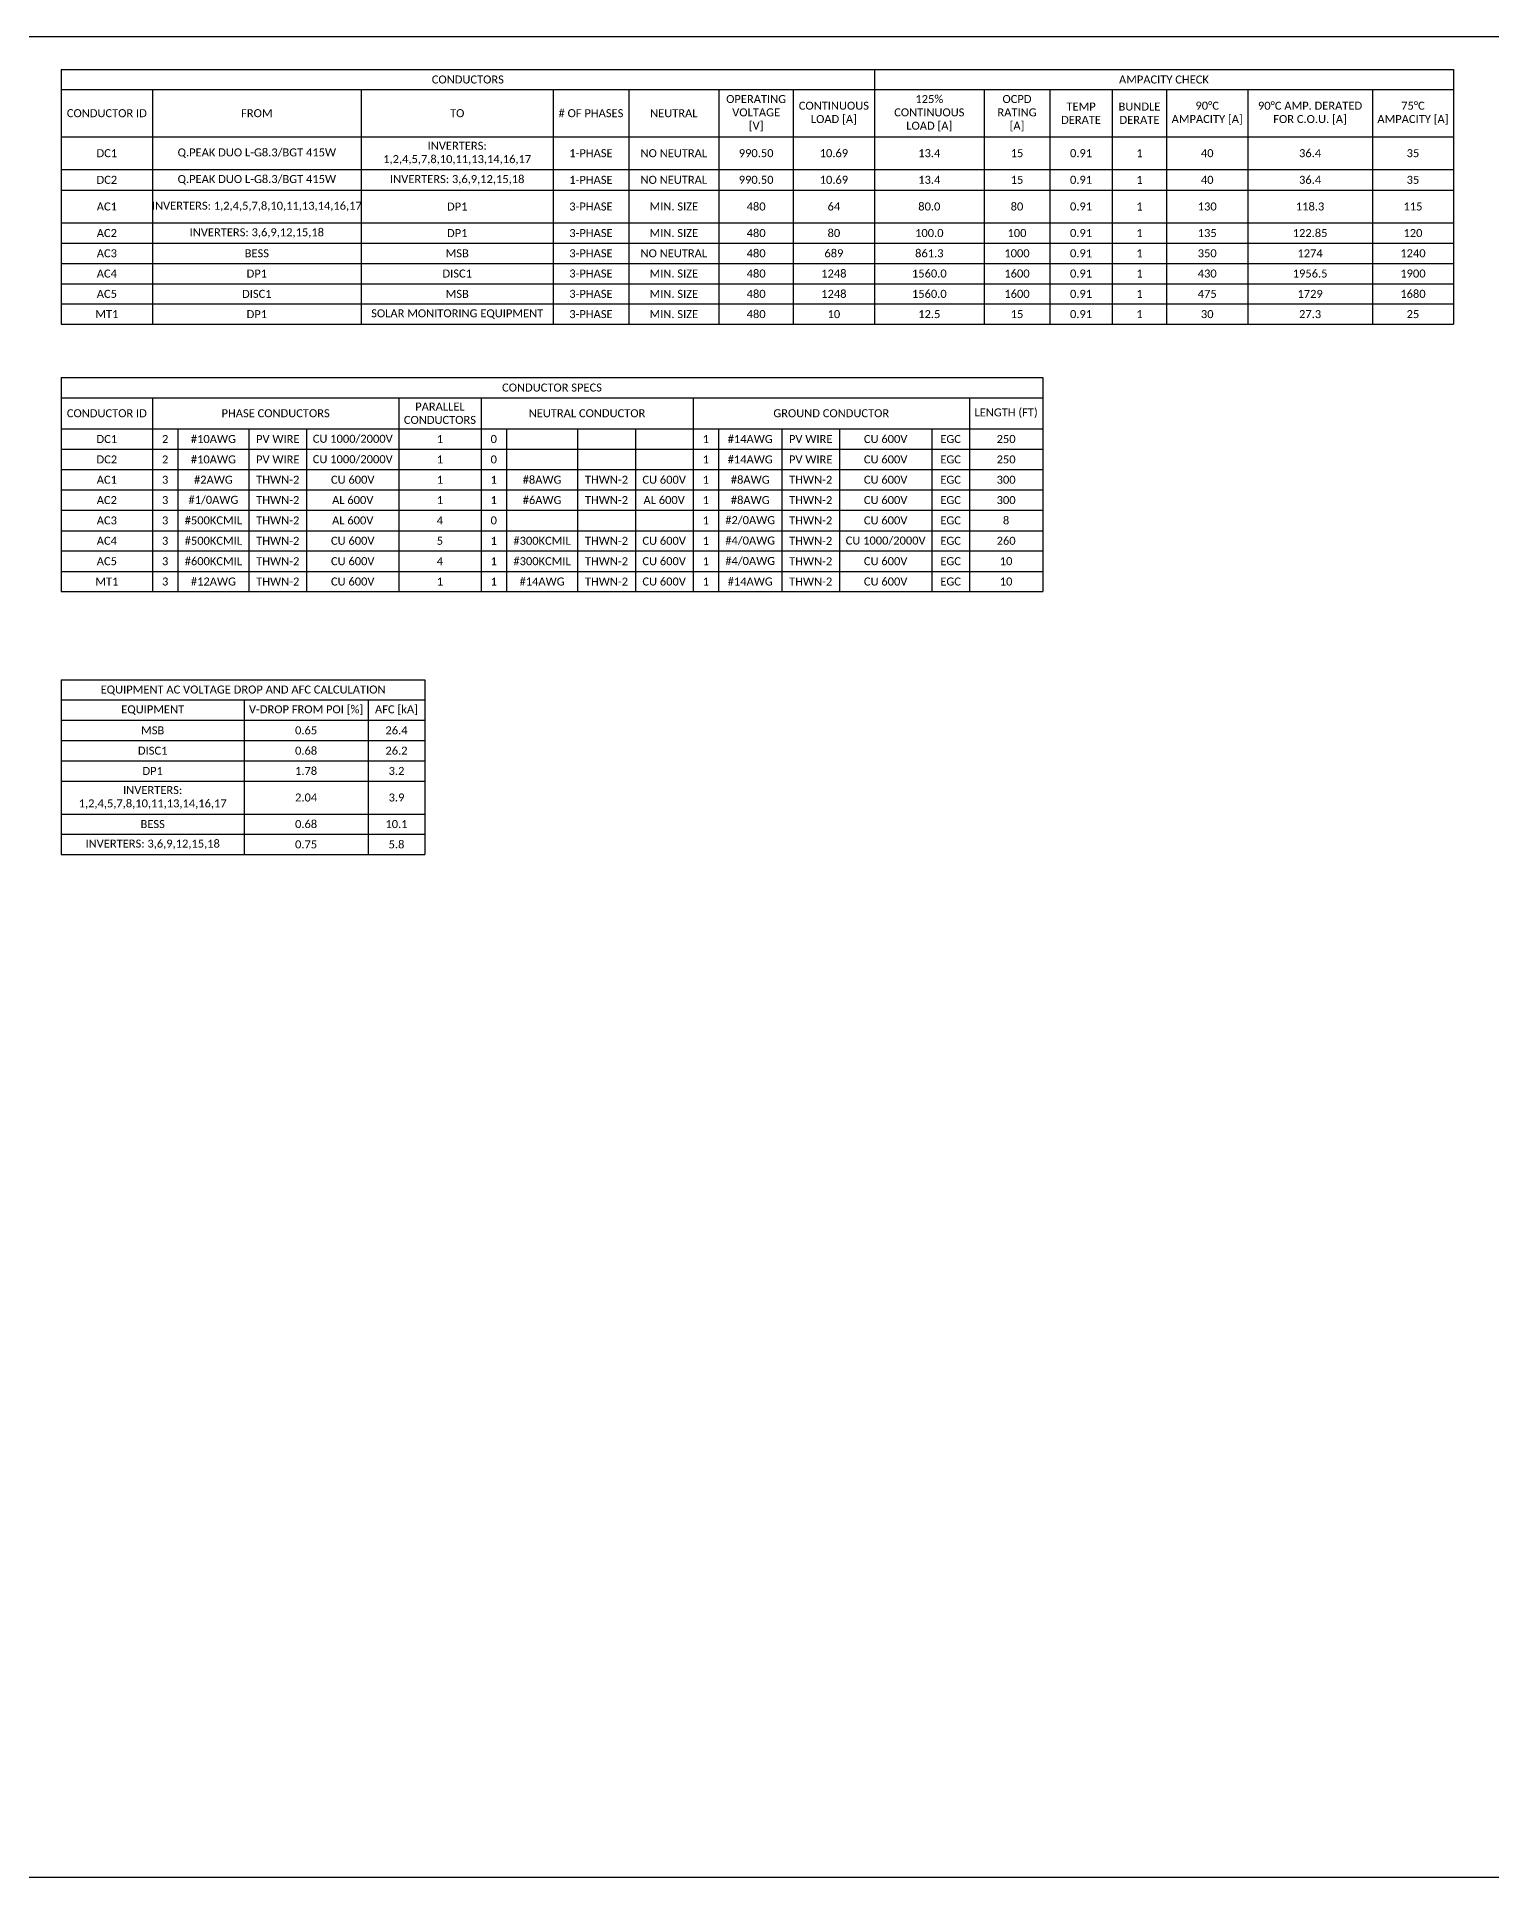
# Paper-space layout 'CALCS' of a CAD drawing. Header units: inches. Extents: x 0.5 to 47.7, y -7.2 to 23.5.
# Drawn here: x 12.98 to 31.16, y 0.5 to 23.5 of the extents above; entities that cross this region are included whole.
import ezdxf

# ---------------------------------------------------------------- set-up
doc = ezdxf.new("R2010")
doc.units = ezdxf.units.IN
doc.header["$MEASUREMENT"] = 0
doc.styles.add('Calibri', font='calibri.ttf')

# ---------------------------------------------------------------- blocks, each defined once
blk = doc.blocks.new('*T6')
at = {"linetype": 'ByBlock', "lineweight": -2, "transparency": 16777216}
for p, q in [((0, 0), (12.269, 0)), ((0, 0), (0, -2.677)), ((12.269, 0), (12.269, -2.677)), ((0, -0.253), (12.269, -0.253)), ((1.138, -0.253), (1.138, -2.677)), ((4.219, -0.253), (4.219, -2.677)), ((5.247, -0.253), (5.247, -2.677)), ((7.897, -0.253), (7.897, -2.677)), ((11.353, -0.253), (11.353, -2.677)), ((0, -0.642), (12.269, -0.642)), ((1.457, -0.642), (1.457, -2.677)), ((2.346, -0.642), (2.346, -2.677)), ((3.067, -0.642), (3.067, -2.677)), ((5.566, -0.642), (5.566, -2.677)), ((6.454, -0.642), (6.454, -2.677)), ((7.176, -0.642), (7.176, -2.677)), ((8.216, -0.642), (8.216, -2.677)), ((9.007, -0.642), (9.007, -2.677)), ((9.729, -0.642), (9.729, -2.677)), ((10.881, -0.642), (10.881, -2.677)), ((0, -0.897), (12.269, -0.897)), ((0, -1.152), (12.269, -1.152)), ((0, -1.405), (12.269, -1.405)), ((0, -1.66), (12.269, -1.66)), ((0, -1.915), (12.269, -1.915)), ((0, -2.169), (12.269, -2.169)), ((0, -2.424), (12.269, -2.424)), ((0, -2.677), (12.269, -2.677))]:
    blk.add_line(p, q, dxfattribs=at)
at = {"color": 0, "transparency": 16777216, "char_height": 0.1, "attachment_point": 5, "style": 'Calibri'}
for s, insert, width in [('{\\fCalibri|b0|i0|c0;CONDUCTOR SPECS', (6.134, -0.127), 12.14889), ('{\\fCalibri|b0|i0|c0;CONDUCTOR ID', (0.569, -0.448), 1.01833), ('{\\fCalibri|b0|i0|c0;PHASE CONDUCTORS', (2.679, -0.448), 2.96111), ('{\\fCalibri|b0|i0|c0;PARALLEL CONDUCTORS', (4.733, -0.448), 0.90722), ('{\\fCalibri|b0|i0|c0;NEUTRAL CONDUCTOR', (6.572, -0.448), 2.53056), ('{\\fCalibri|b0|i0|c0;GROUND CONDUCTOR', (9.625, -0.448), 3.33556), ('{\\fCalibri|b0|i0|c0;LENGTH (FT)', (11.811, -0.448), 0.79611), ('{\\fCalibri|b0|i0|c0;DC1', (0.569, -0.77), 1.01833), ('{\\fCalibri|b0|i0|c0;2', (1.298, -0.77), 0.19889), ('{\\fCalibri|b0|i0|c0;#10AWG', (1.901, -0.77), 0.76833), ('{\\fCalibri|b0|i0|c0;PV WIRE', (2.706, -0.77), 0.60167), ('{\\fCalibri|b0|i0|c0;CU 1000/2000V', (3.643, -0.77), 1.03222), ('{\\fCalibri|b0|i0|c0;1', (4.733, -0.77), 0.90722), ('{\\fCalibri|b0|i0|c0;0', (5.406, -0.77), 0.19889), ('{\\fCalibri|b0|i0|c0;', (6.01, -0.77), 0.76833), ('{\\fCalibri|b0|i0|c0;', (6.815, -0.77), 0.60167), ('{\\fCalibri|b0|i0|c0;', (7.536, -0.77), 0.60167), ('{\\fCalibri|b0|i0|c0;1', (8.057, -0.77), 0.19889), ('{\\fCalibri|b0|i0|c0;#14AWG', (8.612, -0.77), 0.67111), ('{\\fCalibri|b0|i0|c0;PV WIRE', (9.368, -0.77), 0.60167), ('{\\fCalibri|b0|i0|c0;CU 600V', (10.305, -0.77), 1.03222), ('{\\fCalibri|b0|i0|c0;EGC', (11.117, -0.77), 0.35167), ('{\\fCalibri|b0|i0|c0;250', (11.811, -0.77), 0.79611), ('{\\fCalibri|b0|i0|c0;DC2', (0.569, -1.025), 1.01833), ('{\\fCalibri|b0|i0|c0;2', (1.298, -1.025), 0.19889), ('{\\fCalibri|b0|i0|c0;#10AWG', (1.901, -1.025), 0.76833), ('{\\fCalibri|b0|i0|c0;PV WIRE', (2.706, -1.025), 0.60167), ('{\\fCalibri|b0|i0|c0;CU 1000/2000V', (3.643, -1.025), 1.03222), ('{\\fCalibri|b0|i0|c0;1', (4.733, -1.025), 0.90722), ('{\\fCalibri|b0|i0|c0;0', (5.406, -1.025), 0.19889), ('{\\fCalibri|b0|i0|c0;', (6.01, -1.025), 0.76833), ('{\\fCalibri|b0|i0|c0;', (6.815, -1.025), 0.60167), ('{\\fCalibri|b0|i0|c0;', (7.536, -1.025), 0.60167), ('{\\fCalibri|b0|i0|c0;1', (8.057, -1.025), 0.19889), ('{\\fCalibri|b0|i0|c0;#14AWG', (8.612, -1.025), 0.67111), ('{\\fCalibri|b0|i0|c0;PV WIRE', (9.368, -1.025), 0.60167), ('{\\fCalibri|b0|i0|c0;CU 600V', (10.305, -1.025), 1.03222), ('{\\fCalibri|b0|i0|c0;EGC', (11.117, -1.025), 0.35167), ('{\\fCalibri|b0|i0|c0;250', (11.811, -1.025), 0.79611), ('{\\fCalibri|b0|i0|c0;AC1', (0.569, -1.279), 1.01833), ('{\\fCalibri|b0|i0|c0;3', (1.298, -1.279), 0.19889), ('{\\fCalibri|b0|i0|c0;#2AWG', (1.901, -1.279), 0.76833), ('{\\fCalibri|b0|i0|c0;THWN-2', (2.706, -1.279), 0.60167), ('{\\fCalibri|b0|i0|c0;CU 600V', (3.643, -1.279), 1.03222), ('{\\fCalibri|b0|i0|c0;1', (4.733, -1.279), 0.90722), ('{\\fCalibri|b0|i0|c0;1', (5.406, -1.279), 0.19889), ('{\\fCalibri|b0|i0|c0;#8AWG', (6.01, -1.279), 0.76833), ('{\\fCalibri|b0|i0|c0;THWN-2', (6.815, -1.279), 0.60167), ('{\\fCalibri|b0|i0|c0;CU 600V', (7.536, -1.279), 0.60167), ('{\\fCalibri|b0|i0|c0;1', (8.057, -1.279), 0.19889), ('{\\fCalibri|b0|i0|c0;#8AWG', (8.612, -1.279), 0.67111), ('{\\fCalibri|b0|i0|c0;THWN-2', (9.368, -1.279), 0.60167), ('{\\fCalibri|b0|i0|c0;CU 600V', (10.305, -1.279), 1.03222), ('{\\fCalibri|b0|i0|c0;EGC', (11.117, -1.279), 0.35167), ('{\\fCalibri|b0|i0|c0;300', (11.811, -1.279), 0.79611), ('{\\fCalibri|b0|i0|c0;AC2', (0.569, -1.533), 1.01833), ('{\\fCalibri|b0|i0|c0;3', (1.298, -1.533), 0.19889), ('{\\fCalibri|b0|i0|c0;#1/0AWG', (1.901, -1.533), 0.76833), ('{\\fCalibri|b0|i0|c0;THWN-2', (2.706, -1.533), 0.60167), ('{\\fCalibri|b0|i0|c0;AL 600V', (3.643, -1.533), 1.03222), ('{\\fCalibri|b0|i0|c0;1', (4.733, -1.533), 0.90722), ('{\\fCalibri|b0|i0|c0;1', (5.406, -1.533), 0.19889), ('{\\fCalibri|b0|i0|c0;#6AWG', (6.01, -1.533), 0.76833), ('{\\fCalibri|b0|i0|c0;THWN-2', (6.815, -1.533), 0.60167), ('{\\fCalibri|b0|i0|c0;AL 600V', (7.536, -1.533), 0.60167), ('{\\fCalibri|b0|i0|c0;1', (8.057, -1.533), 0.19889), ('{\\fCalibri|b0|i0|c0;#8AWG', (8.612, -1.533), 0.67111), ('{\\fCalibri|b0|i0|c0;THWN-2', (9.368, -1.533), 0.60167), ('{\\fCalibri|b0|i0|c0;CU 600V', (10.305, -1.533), 1.03222), ('{\\fCalibri|b0|i0|c0;EGC', (11.117, -1.533), 0.35167), ('{\\fCalibri|b0|i0|c0;300', (11.811, -1.533), 0.79611), ('{\\fCalibri|b0|i0|c0;AC3', (0.569, -1.787), 1.01833), ('{\\fCalibri|b0|i0|c0;3', (1.298, -1.787), 0.19889), ('{\\fCalibri|b0|i0|c0;#500KCMIL', (1.901, -1.787), 0.76833), ('{\\fCalibri|b0|i0|c0;THWN-2', (2.706, -1.787), 0.60167), ('{\\fCalibri|b0|i0|c0;AL 600V', (3.643, -1.787), 1.03222), ('{\\fCalibri|b0|i0|c0;4', (4.733, -1.787), 0.90722), ('{\\fCalibri|b0|i0|c0;0', (5.406, -1.787), 0.19889), ('{\\fCalibri|b0|i0|c0;', (6.01, -1.787), 0.76833), ('{\\fCalibri|b0|i0|c0;', (6.815, -1.787), 0.60167), ('{\\fCalibri|b0|i0|c0;', (7.536, -1.787), 0.60167), ('{\\fCalibri|b0|i0|c0;1', (8.057, -1.787), 0.19889), ('{\\fCalibri|b0|i0|c0;#2/0AWG', (8.612, -1.787), 0.67111), ('{\\fCalibri|b0|i0|c0;THWN-2', (9.368, -1.787), 0.60167), ('{\\fCalibri|b0|i0|c0;CU 600V', (10.305, -1.787), 1.03222), ('{\\fCalibri|b0|i0|c0;EGC', (11.117, -1.787), 0.35167), ('{\\fCalibri|b0|i0|c0;8', (11.811, -1.787), 0.79611), ('{\\fCalibri|b0|i0|c0;AC4', (0.569, -2.042), 1.01833), ('{\\fCalibri|b0|i0|c0;3', (1.298, -2.042), 0.19889), ('{\\fCalibri|b0|i0|c0;#500KCMIL', (1.901, -2.042), 0.76833), ('{\\fCalibri|b0|i0|c0;THWN-2', (2.706, -2.042), 0.60167), ('{\\fCalibri|b0|i0|c0;CU 600V', (3.643, -2.042), 1.03222), ('{\\fCalibri|b0|i0|c0;5', (4.733, -2.042), 0.90722), ('{\\fCalibri|b0|i0|c0;1', (5.406, -2.042), 0.19889), ('{\\fCalibri|b0|i0|c0;#300KCMIL', (6.01, -2.042), 0.76833), ('{\\fCalibri|b0|i0|c0;THWN-2', (6.815, -2.042), 0.60167), ('{\\fCalibri|b0|i0|c0;CU 600V', (7.536, -2.042), 0.60167), ('{\\fCalibri|b0|i0|c0;1', (8.057, -2.042), 0.19889), ('{\\fCalibri|b0|i0|c0;#4/0AWG', (8.612, -2.042), 0.67111), ('{\\fCalibri|b0|i0|c0;THWN-2', (9.368, -2.042), 0.60167), ('{\\fCalibri|b0|i0|c0;CU 1000/2000V', (10.305, -2.042), 1.03222), ('{\\fCalibri|b0|i0|c0;EGC', (11.117, -2.042), 0.35167), ('{\\fCalibri|b0|i0|c0;260', (11.811, -2.042), 0.79611), ('{\\fCalibri|b0|i0|c0;AC5', (0.569, -2.297), 1.01833), ('{\\fCalibri|b0|i0|c0;3', (1.298, -2.297), 0.19889), ('{\\fCalibri|b0|i0|c0;#600KCMIL', (1.901, -2.297), 0.76833), ('{\\fCalibri|b0|i0|c0;THWN-2', (2.706, -2.297), 0.60167), ('{\\fCalibri|b0|i0|c0;CU 600V', (3.643, -2.297), 1.03222), ('{\\fCalibri|b0|i0|c0;4', (4.733, -2.297), 0.90722), ('{\\fCalibri|b0|i0|c0;1', (5.406, -2.297), 0.19889), ('{\\fCalibri|b0|i0|c0;#300KCMIL', (6.01, -2.297), 0.76833), ('{\\fCalibri|b0|i0|c0;THWN-2', (6.815, -2.297), 0.60167), ('{\\fCalibri|b0|i0|c0;CU 600V', (7.536, -2.297), 0.60167), ('{\\fCalibri|b0|i0|c0;1', (8.057, -2.297), 0.19889), ('{\\fCalibri|b0|i0|c0;#4/0AWG', (8.612, -2.297), 0.67111), ('{\\fCalibri|b0|i0|c0;THWN-2', (9.368, -2.297), 0.60167), ('{\\fCalibri|b0|i0|c0;CU 600V', (10.305, -2.297), 1.03222), ('{\\fCalibri|b0|i0|c0;EGC', (11.117, -2.297), 0.35167), ('{\\fCalibri|b0|i0|c0;10', (11.811, -2.297), 0.79611), ('{\\fCalibri|b0|i0|c0;MT1', (0.569, -2.551), 1.01833), ('{\\fCalibri|b0|i0|c0;3', (1.298, -2.551), 0.19889), ('{\\fCalibri|b0|i0|c0;#12AWG', (1.901, -2.551), 0.76833), ('{\\fCalibri|b0|i0|c0;THWN-2', (2.706, -2.551), 0.60167), ('{\\fCalibri|b0|i0|c0;CU 600V', (3.643, -2.551), 1.03222), ('{\\fCalibri|b0|i0|c0;1', (4.733, -2.551), 0.90722), ('{\\fCalibri|b0|i0|c0;1', (5.406, -2.551), 0.19889), ('{\\fCalibri|b0|i0|c0;#14AWG', (6.01, -2.551), 0.76833), ('{\\fCalibri|b0|i0|c0;THWN-2', (6.815, -2.551), 0.60167), ('{\\fCalibri|b0|i0|c0;CU 600V', (7.536, -2.551), 0.60167), ('{\\fCalibri|b0|i0|c0;1', (8.057, -2.551), 0.19889), ('{\\fCalibri|b0|i0|c0;#14AWG', (8.612, -2.551), 0.67111), ('{\\fCalibri|b0|i0|c0;THWN-2', (9.368, -2.551), 0.60167), ('{\\fCalibri|b0|i0|c0;CU 600V', (10.305, -2.551), 1.03222), ('{\\fCalibri|b0|i0|c0;EGC', (11.117, -2.551), 0.35167), ('{\\fCalibri|b0|i0|c0;10', (11.811, -2.551), 0.79611)]:
    blk.add_mtext(s, dxfattribs=dict(at, insert=insert, width=width))
blk = doc.blocks.new('*T15')
at = {"linetype": 'ByBlock', "lineweight": -2, "transparency": 16777216}
for p, q in [((0, 0), (17.403, 0)), ((0, 0), (0, -3.186)), ((10.165, 0), (10.165, -3.186)), ((17.403, 0), (17.403, -3.186)), ((0, -0.253), (17.403, -0.253)), ((1.138, -0.253), (1.138, -3.186)), ((3.749, -0.253), (3.749, -3.186)), ((6.149, -0.253), (6.149, -3.186)), ((7.093, -0.253), (7.093, -3.186)), ((8.221, -0.253), (8.221, -3.186)), ((9.151, -0.253), (9.151, -3.186)), ((11.536, -0.253), (11.536, -3.186)), ((12.357, -0.253), (12.357, -3.186)), ((13.138, -0.253), (13.138, -3.186)), ((13.818, -0.253), (13.818, -3.186)), ((14.831, -0.253), (14.831, -3.186)), ((16.39, -0.253), (16.39, -3.186)), ((0, -0.842), (17.403, -0.842)), ((0, -1.253), (17.403, -1.253)), ((0, -1.508), (17.403, -1.508)), ((0, -1.919), (17.403, -1.919)), ((0, -2.172), (17.403, -2.172)), ((0, -2.426), (17.403, -2.426)), ((0, -2.679), (17.403, -2.679)), ((0, -2.932), (17.403, -2.932)), ((0, -3.186), (17.403, -3.186))]:
    blk.add_line(p, q, dxfattribs=at)
at = {"color": 0, "transparency": 16777216, "char_height": 0.1, "attachment_point": 5, "style": 'Calibri'}
for s, insert, width in [('{\\fCalibri|b0|i0|c0;CONDUCTORS', (5.082, -0.127), 10.04478), ('{\\fCalibri|b0|i0|c0;AMPACITY CHECK', (13.784, -0.127), 7.1187), ('{\\fCalibri|b0|i0|c0;OPERATING VOLTAGE [V]', (8.686, -0.548), 0.81), ('{\\fCalibri|b0|i0|c0;CONTINUOUS LOAD [A]', (9.658, -0.548), 0.89333), ('{\\fCalibri|b0|i0|c0;125% CONTINUOUS LOAD [A]', (10.851, -0.548), 1.25146), ('{\\fCalibri|b0|i0|c0;OCPD RATING [A]', (11.947, -0.548), 0.70118), ('{\\fCalibri|b0|i0|c0;TEMP DERATE', (12.748, -0.548), 0.66053), ('{\\fCalibri|b0|i0|c0;BUNDLE DERATE', (13.478, -0.548), 0.56), ('{\\fCalibri|b0|i0|c0;90°C AMPACITY [A]', (14.325, -0.548), 0.89333), ('{\\fCalibri|b0|i0|c0;90°C AMP. DERATED FOR C.O.U. [A]', (15.611, -0.548), 1.43887), ('{\\fCalibri|b0|i0|c0;75°C AMPACITY [A]', (16.897, -0.548), 0.89333), ('{\\fCalibri|b0|i0|c0;CONDUCTOR ID', (0.569, -0.548), 1.01833), ('{\\fCalibri|b0|i0|c0;FROM', (2.444, -0.548), 2.49056), ('{\\fCalibri|b0|i0|c0;TO', (4.949, -0.548), 2.27973), ('{\\fCalibri|b0|i0|c0;# OF PHASES', (6.621, -0.548), 0.82389), ('{\\fCalibri|b0|i0|c0;NEUTRAL', (7.657, -0.548), 1.00894), ('{\\fCalibri|b0|i0|c0;INVERTERS: 1,2,4,5,7,8,10,11,13,14,16,17', (4.949, -1.048), 2.27973), ('{\\fCalibri|b0|i0|c0;DC1', (0.569, -1.048), 1.01833), ('{\\fCalibri|b0|i0|c0;Q.PEAK DUO L-G8.3/BGT 415W', (2.444, -1.048), 2.49056), ('{\\fCalibri|b0|i0|c0;1-PHASE', (6.621, -1.048), 0.82389), ('{\\fCalibri|b0|i0|c0;NO NEUTRAL', (7.657, -1.048), 1.00894), ('{\\fCalibri|b0|i0|c0;990.50', (8.686, -1.048), 0.81), ('{\\fCalibri|b0|i0|c0;10.69', (9.658, -1.048), 0.89333), ('{\\fCalibri|b0|i0|c0;13.4', (10.851, -1.048), 1.25146), ('{\\fCalibri|b0|i0|c0;15', (11.947, -1.048), 0.70118), ('{\\fCalibri|b0|i0|c0;0.91', (12.748, -1.048), 0.66053), ('{\\fCalibri|b0|i0|c0;1', (13.478, -1.048), 0.56), ('{\\fCalibri|b0|i0|c0;40', (14.325, -1.048), 0.89333), ('{\\fCalibri|b0|i0|c0;36.4', (15.611, -1.048), 1.43887), ('{\\fCalibri|b0|i0|c0;35', (16.897, -1.048), 0.89333), ('{\\fCalibri|b0|i0|c0;DC2', (0.569, -1.381), 1.01833), ('{\\fCalibri|b0|i0|c0;Q.PEAK DUO L-G8.3/BGT 415W', (2.444, -1.381), 2.49056), ('{\\fCalibri|b0|i0|c0;INVERTERS: 3,6,9,12,15,18', (4.949, -1.381), 2.27973), ('{\\fCalibri|b0|i0|c0;1-PHASE', (6.621, -1.381), 0.82389), ('{\\fCalibri|b0|i0|c0;NO NEUTRAL', (7.657, -1.381), 1.00894), ('{\\fCalibri|b0|i0|c0;990.50', (8.686, -1.381), 0.81), ('{\\fCalibri|b0|i0|c0;10.69', (9.658, -1.381), 0.89333), ('{\\fCalibri|b0|i0|c0;13.4', (10.851, -1.381), 1.25146), ('{\\fCalibri|b0|i0|c0;15', (11.947, -1.381), 0.70118), ('{\\fCalibri|b0|i0|c0;0.91', (12.748, -1.381), 0.66053), ('{\\fCalibri|b0|i0|c0;1', (13.478, -1.381), 0.56), ('{\\fCalibri|b0|i0|c0;40', (14.325, -1.381), 0.89333), ('{\\fCalibri|b0|i0|c0;36.4', (15.611, -1.381), 1.43887), ('{\\fCalibri|b0|i0|c0;35', (16.897, -1.381), 0.89333), ('{\\fCalibri|b0|i0|c0;AC1', (0.569, -1.714), 1.01833), ('{\\fCalibri|b0|i0|c0;INVERTERS: 1,2,4,5,7,8,10,11,13,14,16,17', (2.444, -1.714), 2.49056), ('{\\fCalibri|b0|i0|c0;DP1', (4.949, -1.714), 2.27973), ('{\\fCalibri|b0|i0|c0;3-PHASE', (6.621, -1.714), 0.82389), ('{\\fCalibri|b0|i0|c0;MIN. SIZE', (7.657, -1.714), 1.00894), ('{\\fCalibri|b0|i0|c0;480', (8.686, -1.714), 0.81), ('{\\fCalibri|b0|i0|c0;64', (9.658, -1.714), 0.89333), ('{\\fCalibri|b0|i0|c0;80.0', (10.851, -1.714), 1.25146), ('{\\fCalibri|b0|i0|c0;80', (11.947, -1.714), 0.70118), ('{\\fCalibri|b0|i0|c0;0.91', (12.748, -1.714), 0.66053), ('{\\fCalibri|b0|i0|c0;1', (13.478, -1.714), 0.56), ('{\\fCalibri|b0|i0|c0;130', (14.325, -1.714), 0.89333), ('{\\fCalibri|b0|i0|c0;118.3', (15.611, -1.714), 1.43887), ('{\\fCalibri|b0|i0|c0;115', (16.897, -1.714), 0.89333), ('{\\fCalibri|b0|i0|c0;AC2', (0.569, -2.046), 1.01833), ('{\\fCalibri|b0|i0|c0;INVERTERS: 3,6,9,12,15,18', (2.444, -2.046), 2.49056), ('{\\fCalibri|b0|i0|c0;DP1', (4.949, -2.046), 2.27973), ('{\\fCalibri|b0|i0|c0;3-PHASE', (6.621, -2.046), 0.82389), ('{\\fCalibri|b0|i0|c0;MIN. SIZE', (7.657, -2.046), 1.00894), ('{\\fCalibri|b0|i0|c0;480', (8.686, -2.046), 0.81), ('{\\fCalibri|b0|i0|c0;80', (9.658, -2.046), 0.89333), ('{\\fCalibri|b0|i0|c0;100.0', (10.851, -2.046), 1.25146), ('{\\fCalibri|b0|i0|c0;100', (11.947, -2.046), 0.70118), ('{\\fCalibri|b0|i0|c0;0.91', (12.748, -2.046), 0.66053), ('{\\fCalibri|b0|i0|c0;1', (13.478, -2.046), 0.56), ('{\\fCalibri|b0|i0|c0;135', (14.325, -2.046), 0.89333), ('{\\fCalibri|b0|i0|c0;122.85', (15.611, -2.046), 1.43887), ('{\\fCalibri|b0|i0|c0;120', (16.897, -2.046), 0.89333), ('{\\fCalibri|b0|i0|c0;AC3', (0.569, -2.299), 1.01833), ('{\\fCalibri|b0|i0|c0;BESS', (2.444, -2.299), 2.49056), ('{\\fCalibri|b0|i0|c0;MSB', (4.949, -2.299), 2.27973), ('{\\fCalibri|b0|i0|c0;3-PHASE', (6.621, -2.299), 0.82389), ('{\\fCalibri|b0|i0|c0;NO NEUTRAL', (7.657, -2.299), 1.00894), ('{\\fCalibri|b0|i0|c0;480', (8.686, -2.299), 0.81), ('{\\fCalibri|b0|i0|c0;689', (9.658, -2.299), 0.89333), ('{\\fCalibri|b0|i0|c0;861.3', (10.851, -2.299), 1.25146), ('{\\fCalibri|b0|i0|c0;1000', (11.947, -2.299), 0.70118), ('{\\fCalibri|b0|i0|c0;0.91', (12.748, -2.299), 0.66053), ('{\\fCalibri|b0|i0|c0;1', (13.478, -2.299), 0.56), ('{\\fCalibri|b0|i0|c0;350', (14.325, -2.299), 0.89333), ('{\\fCalibri|b0|i0|c0;1274', (15.611, -2.299), 1.43887), ('{\\fCalibri|b0|i0|c0;1240', (16.897, -2.299), 0.89333), ('{\\fCalibri|b0|i0|c0;AC4', (0.569, -2.552), 1.01833), ('{\\fCalibri|b0|i0|c0;DP1', (2.444, -2.552), 2.49056), ('{\\fCalibri|b0|i0|c0;DISC1', (4.949, -2.552), 2.27973), ('{\\fCalibri|b0|i0|c0;3-PHASE', (6.621, -2.552), 0.82389), ('{\\fCalibri|b0|i0|c0;MIN. SIZE', (7.657, -2.552), 1.00894), ('{\\fCalibri|b0|i0|c0;480', (8.686, -2.552), 0.81), ('{\\fCalibri|b0|i0|c0;1248', (9.658, -2.552), 0.89333), ('{\\fCalibri|b0|i0|c0;1560.0', (10.851, -2.552), 1.25146), ('{\\fCalibri|b0|i0|c0;1600', (11.947, -2.552), 0.70118), ('{\\fCalibri|b0|i0|c0;0.91', (12.748, -2.552), 0.66053), ('{\\fCalibri|b0|i0|c0;1', (13.478, -2.552), 0.56), ('{\\fCalibri|b0|i0|c0;430', (14.325, -2.552), 0.89333), ('{\\fCalibri|b0|i0|c0;1956.5', (15.611, -2.552), 1.43887), ('{\\fCalibri|b0|i0|c0;1900', (16.897, -2.552), 0.89333), ('{\\fCalibri|b0|i0|c0;AC5', (0.569, -2.806), 1.01833), ('{\\fCalibri|b0|i0|c0;DISC1', (2.444, -2.806), 2.49056), ('{\\fCalibri|b0|i0|c0;MSB', (4.949, -2.806), 2.27973), ('{\\fCalibri|b0|i0|c0;3-PHASE', (6.621, -2.806), 0.82389), ('{\\fCalibri|b0|i0|c0;MIN. SIZE', (7.657, -2.806), 1.00894), ('{\\fCalibri|b0|i0|c0;480', (8.686, -2.806), 0.81), ('{\\fCalibri|b0|i0|c0;1248', (9.658, -2.806), 0.89333), ('{\\fCalibri|b0|i0|c0;1560.0', (10.851, -2.806), 1.25146), ('{\\fCalibri|b0|i0|c0;1600', (11.947, -2.806), 0.70118), ('{\\fCalibri|b0|i0|c0;0.91', (12.748, -2.806), 0.66053), ('{\\fCalibri|b0|i0|c0;1', (13.478, -2.806), 0.56), ('{\\fCalibri|b0|i0|c0;475', (14.325, -2.806), 0.89333), ('{\\fCalibri|b0|i0|c0;1729', (15.611, -2.806), 1.43887), ('{\\fCalibri|b0|i0|c0;1680', (16.897, -2.806), 0.89333), ('{\\fCalibri|b0|i0|c0;MT1', (0.569, -3.059), 1.01833), ('{\\fCalibri|b0|i0|c0;DP1', (2.444, -3.059), 2.49056), ('{\\fCalibri|b0|i0|c0;SOLAR MONITORING EQUIPMENT', (4.949, -3.059), 2.27973), ('{\\fCalibri|b0|i0|c0;3-PHASE', (6.621, -3.059), 0.82389), ('{\\fCalibri|b0|i0|c0;MIN. SIZE', (7.657, -3.059), 1.00894), ('{\\fCalibri|b0|i0|c0;480', (8.686, -3.059), 0.81), ('{\\fCalibri|b0|i0|c0;10', (9.658, -3.059), 0.89333), ('{\\fCalibri|b0|i0|c0;12.5', (10.851, -3.059), 1.25146), ('{\\fCalibri|b0|i0|c0;15', (11.947, -3.059), 0.70118), ('{\\fCalibri|b0|i0|c0;0.91', (12.748, -3.059), 0.66053), ('{\\fCalibri|b0|i0|c0;1', (13.478, -3.059), 0.56), ('{\\fCalibri|b0|i0|c0;30', (14.325, -3.059), 0.89333), ('{\\fCalibri|b0|i0|c0;27.3', (15.611, -3.059), 1.43887), ('{\\fCalibri|b0|i0|c0;25', (16.897, -3.059), 0.89333)]:
    blk.add_mtext(s, dxfattribs=dict(at, insert=insert, width=width))
blk = doc.blocks.new('*T16')
at = {"linetype": 'ByBlock', "lineweight": -2, "transparency": 16777216}
for p, q in [((0, 0), (4.543, 0)), ((0, 0), (0, -2.184)), ((4.543, 0), (4.543, -2.184)), ((0, -0.253), (4.543, -0.253)), ((2.284, -0.253), (2.284, -2.184)), ((3.836, -0.253), (3.836, -2.184)), ((0, -0.507), (4.543, -0.507)), ((0, -0.76), (4.543, -0.76)), ((0, -1.013), (4.543, -1.013)), ((0, -1.267), (4.543, -1.267)), ((0, -1.678), (4.543, -1.678)), ((0, -1.931), (4.543, -1.931)), ((0, -2.184), (4.543, -2.184))]:
    blk.add_line(p, q, dxfattribs=at)
at = {"color": 0, "transparency": 16777216, "char_height": 0.1, "style": 'Calibri'}
for s, insert, width, attachment_point in [('{\\fCalibri|b0|i0|c0;EQUIPMENT AC VOLTAGE DROP AND AFC CALCULATION', (2.272, -0.193), 4.42347, 8), ('{\\fCalibri|b0|i0|c0;EQUIPMENT', (1.142, -0.38), 2.16439, 5), ('{\\fCalibri|b0|i0|c0;V-DROP FROM POI [%]', (3.06, -0.38), 1.4313, 5), ('{\\fCalibri|b0|i0|c0;AFC [kA]', (4.19, -0.38), 0.58778, 5), ('{\\fCalibri|b0|i0|c0;MSB', (1.142, -0.633), 2.16439, 5), ('{\\fCalibri|b0|i0|c0;0.65', (3.06, -0.633), 1.4313, 5), ('{\\fCalibri|b0|i0|c0;26.4', (4.19, -0.633), 0.58778, 5), ('{\\fCalibri|b0|i0|c0;DISC1', (1.142, -0.887), 2.16439, 5), ('{\\fCalibri|b0|i0|c0;0.68', (3.06, -0.887), 1.4313, 5), ('{\\fCalibri|b0|i0|c0;26.2', (4.19, -0.887), 0.58778, 5), ('{\\fCalibri|b0|i0|c0;DP1', (1.142, -1.14), 2.16439, 5), ('{\\fCalibri|b0|i0|c0;1.78', (3.06, -1.14), 1.4313, 5), ('{\\fCalibri|b0|i0|c0;3.2', (4.19, -1.14), 0.58778, 5), ('{\\fCalibri|b0|i0|c0;INVERTERS: 1,2,4,5,7,8,10,11,13,14,16,17', (1.142, -1.472), 2.16439, 5), ('{\\fCalibri|b0|i0|c0;2.04', (3.06, -1.472), 1.4313, 5), ('{\\fCalibri|b0|i0|c0;3.9', (4.19, -1.472), 0.58778, 5), ('{\\fCalibri|b0|i0|c0;BESS', (1.142, -1.804), 2.16439, 5), ('{\\fCalibri|b0|i0|c0;0.68', (3.06, -1.804), 1.4313, 5), ('{\\fCalibri|b0|i0|c0;10.1', (4.19, -1.804), 0.58778, 5), ('{\\fCalibri|b0|i0|c0;INVERTERS: 3,6,9,12,15,18', (1.142, -2.058), 2.16439, 5), ('{\\fCalibri|b0|i0|c0;0.75', (3.06, -2.058), 1.4313, 5), ('{\\fCalibri|b0|i0|c0;5.8', (4.19, -2.058), 0.58778, 5)]:
    blk.add_mtext(s, dxfattribs=dict(at, insert=insert, width=width, attachment_point=attachment_point))

psp = doc.layouts.new('CALCS')

# ---------------------------------------------------------------- linework, layer by layer
psp.add_lwpolyline([(0.5, 0.5), (35.5, 0.5), (35.5, 23.5), (0.5, 23.5)], close=True)

# ---------------------------------------------------------------- block references
for name, p in [('*T15', (13.289, 23.093)), ('*T6', (13.289, 19.243)), ('*T16', (13.289, 15.465))]:
    psp.add_blockref(name, p)

doc.saveas('drawing.dxf')
